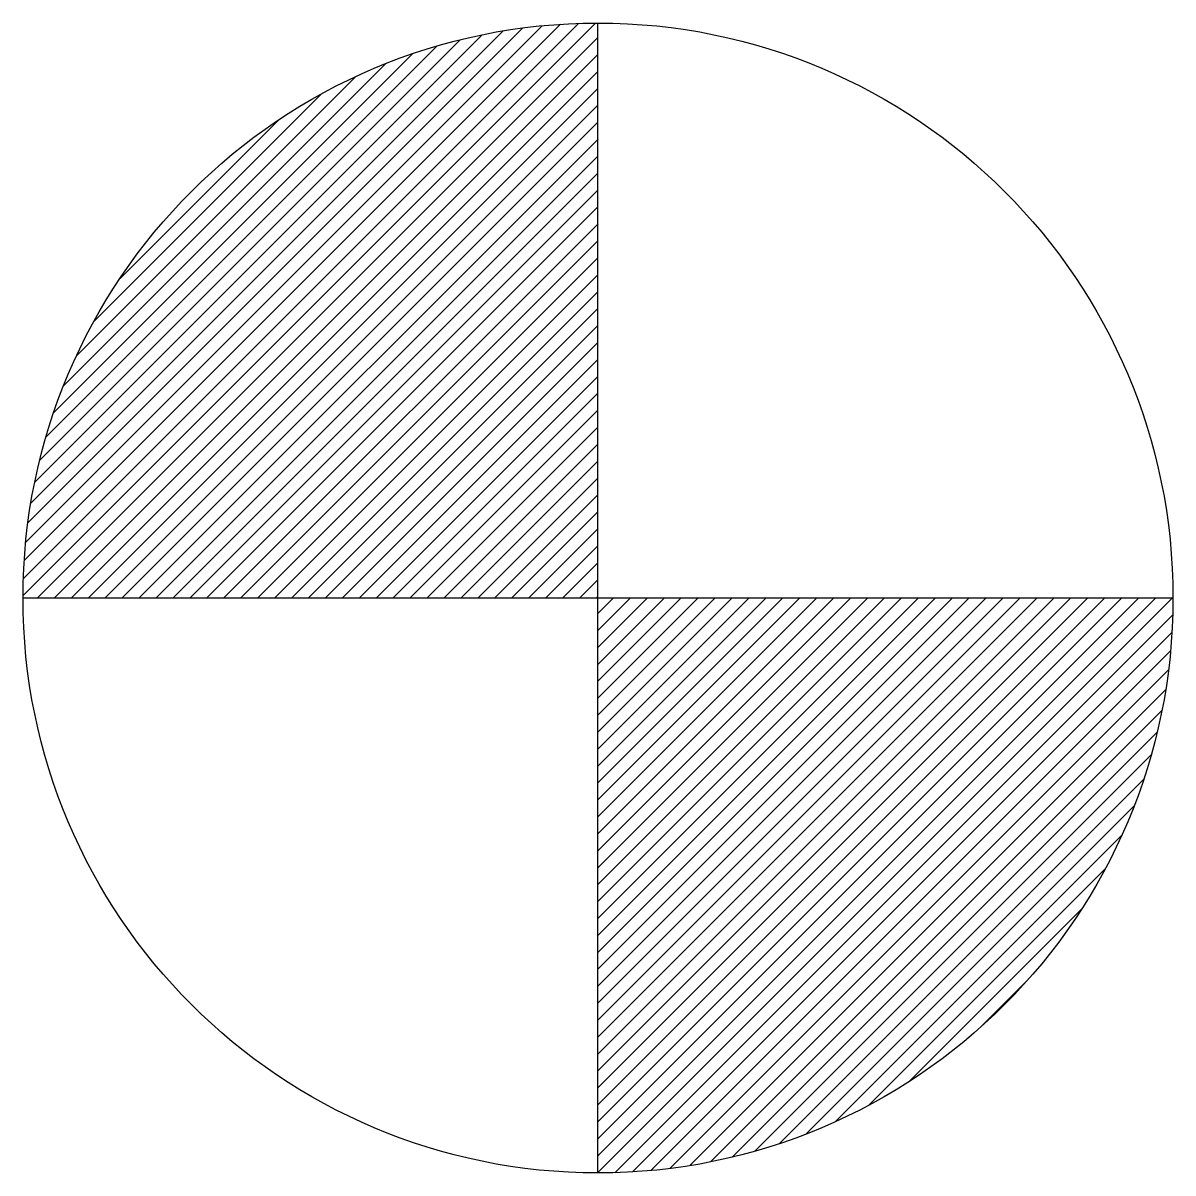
# Model space of a CAD drawing. Header units: inches. Extents: x -6 to 6, y -6 to 6.
import ezdxf

# ---------------------------------------------------------------- set-up
doc = ezdxf.new("R2010")
doc.units = ezdxf.units.IN
doc.header["$MEASUREMENT"] = 0

msp = doc.modelspace()

# ---------------------------------------------------------------- hatches: boundary and pattern name
h = msp.add_hatch()
h.set_pattern_fill('ANSI31', color=1, style=0)
h.set_pattern_definition([(45, (20.20731, -74.17701), (-0.08838835, 0.08838835), [])])
h.paths.add_polyline_path([(0, 6, 0.414214), (-6, 0), (0, 0)])
h.paths.add_polyline_path([(6, 0), (0, 0), (0, -6, 0.414214)])

# ---------------------------------------------------------------- linework, layer by layer
for p, q in [((0, -6), (0, 6)), ((-6, 0), (6, 0))]:
    msp.add_line(p, q)
msp.add_circle((0, 0), 6)

doc.saveas('drawing.dxf')
